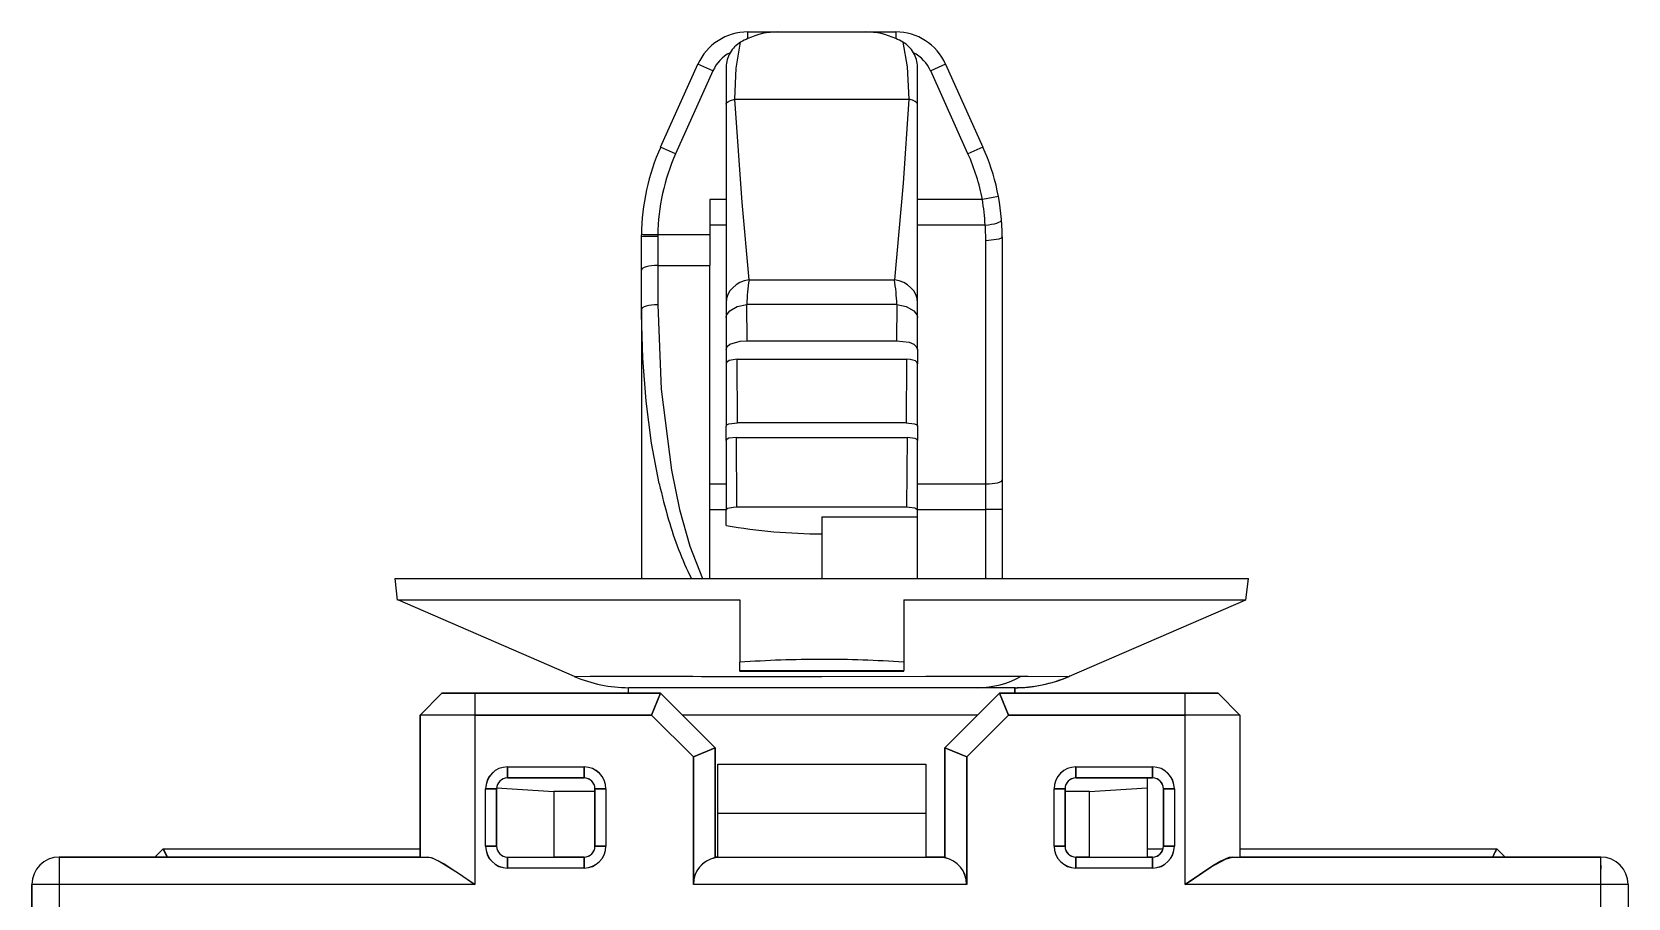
# Model space of a CAD drawing. Header units: inches. Extents: x 47316 to 59086, y 3141 to 11743.
# Drawn here: x 51188.51 to 51217.71, y 5999.64 to 6015.49 of the extents above; entities that cross this region are included whole.
import ezdxf

# ---------------------------------------------------------------- set-up
doc = ezdxf.new("R2010")
doc.units = ezdxf.units.IN
doc.header["$MEASUREMENT"] = 0

msp = doc.modelspace()

# ---------------------------------------------------------------- linework, layer by layer
at = {"color": 0, "lineweight": -2}
for p, q in [((51201.397, 6014.828), (51201.477, 6015.299)), ((51201.608, 6015.366), (51201.608, 6015.489)), ((51201.608, 6015.489), (51202.156, 6015.489)), ((51202.156, 6015.489), (51202.962, 6015.489)), ((51202.962, 6015.489), (51203.767, 6015.489)), ((51203.767, 6015.489), (51204.315, 6015.489)), ((51204.315, 6015.489), (51204.315, 6015.366)), ((51204.447, 6015.299), (51204.525, 6014.847)), ((51200.014, 6013.383), (51200.696, 6014.899)), ((51200.97, 6014.776), (51200.288, 6013.26)), ((51200.97, 6014.776), (51200.696, 6014.899)), ((51201.212, 6014.847), (51201.212, 6014.503)), ((51201.369, 6014.256), (51201.397, 6014.828)), ((51204.525, 6014.847), (51204.555, 6014.256)), ((51204.712, 6014.503), (51204.712, 6014.847)), ((51205.227, 6014.899), (51204.954, 6014.776)), ((51205.636, 6013.26), (51204.954, 6014.776)), ((51205.227, 6014.899), (51205.909, 6013.383)), ((51201.212, 6014.503), (51201.212, 6014.168)), ((51204.712, 6014.168), (51204.712, 6014.503)), ((51201.212, 6014.168), (51201.213, 6014.175)), ((51201.212, 6014.168), (51201.212, 6013.61)), ((51201.213, 6014.175), (51201.221, 6014.191)), ((51201.221, 6014.191), (51201.237, 6014.206)), ((51201.237, 6014.206), (51201.291, 6014.233)), ((51201.291, 6014.233), (51201.369, 6014.256)), ((51201.502, 6012.368), (51201.369, 6014.256)), ((51201.369, 6014.256), (51202.962, 6014.256)), ((51202.962, 6014.256), (51204.555, 6014.256)), ((51204.555, 6014.256), (51204.453, 6012.723)), ((51204.712, 6013.609), (51204.712, 6014.168)), ((51201.212, 6013.61), (51201.212, 6013.302)), ((51204.712, 6013.074), (51204.712, 6013.609)), ((51200.288, 6013.26), (51200.014, 6013.383)), ((51201.212, 6013.302), (51201.212, 6013.076)), ((51205.909, 6013.383), (51205.636, 6013.26)), ((51201.212, 6013.076), (51201.212, 6010.532)), ((51204.712, 6011.229), (51204.712, 6013.074)), ((51204.453, 6012.723), (51204.292, 6010.954)), ((51200.912, 6012.423), (51200.912, 6011.773)), ((51201.212, 6012.423), (51200.912, 6012.423)), ((51201.632, 6010.954), (51201.502, 6012.368)), ((51205.899, 6012.423), (51204.712, 6012.423)), ((51206.193, 6012.478), (51205.899, 6012.423)), ((51199.662, 6011.741), (51199.662, 6011.775)), ((51199.962, 6011.773), (51199.662, 6011.775)), ((51199.662, 6011.132), (51199.662, 6011.741)), ((51200.912, 6011.773), (51199.962, 6011.773)), ((51199.962, 6011.773), (51199.962, 6011.746)), ((51199.962, 6011.746), (51199.962, 6011.216)), ((51201.212, 6011.955), (51200.912, 6011.955)), ((51200.912, 6011.773), (51200.912, 6011.216)), ((51205.951, 6011.955), (51204.712, 6011.955)), ((51205.962, 6011.671), (51206.207, 6011.701)), ((51206.207, 6011.701), (51206.249, 6011.721)), ((51206.249, 6011.721), (51206.259, 6011.732)), ((51206.259, 6011.732), (51206.262, 6011.741)), ((51206.262, 6011.741), (51206.262, 6007.29)), ((51205.962, 6007.219), (51205.962, 6011.671)), ((51199.662, 6010.411), (51199.662, 6011.132)), ((51199.962, 6011.216), (51199.962, 6010.495)), ((51199.962, 6011.216), (51200.912, 6011.216)), ((51200.912, 6005.489), (51200.912, 6011.216)), ((51204.712, 6010.532), (51204.712, 6011.229)), ((51201.632, 6010.954), (51202.962, 6010.954)), ((51202.962, 6010.954), (51204.292, 6010.954)), ((51201.212, 6010.532), (51201.212, 6010.262)), ((51204.712, 6010.262), (51204.712, 6010.532)), ((51199.662, 6010.411), (51199.662, 6005.489)), ((51199.662, 6010.322), (51199.662, 6010.411)), ((51199.685, 6009.52), (51199.662, 6010.322)), ((51199.962, 6010.495), (51200.024, 6008.952)), ((51201.212, 6010.262), (51201.219, 6010.305)), ((51201.212, 6010.262), (51201.212, 6009.678)), ((51201.219, 6010.305), (51201.278, 6010.386)), ((51201.278, 6010.386), (51201.416, 6010.463)), ((51201.416, 6010.463), (51201.588, 6010.503)), ((51201.596, 6009.839), (51201.588, 6010.503)), ((51202.962, 6010.503), (51201.588, 6010.503)), ((51204.336, 6010.503), (51202.962, 6010.503)), ((51204.336, 6010.503), (51204.327, 6009.839)), ((51204.336, 6010.503), (51204.507, 6010.463)), ((51204.507, 6010.463), (51204.646, 6010.385)), ((51204.646, 6010.385), (51204.705, 6010.304)), ((51204.705, 6010.304), (51204.712, 6010.262)), ((51204.712, 6009.678), (51204.712, 6010.262)), ((51201.212, 6009.677), (51201.233, 6009.735)), ((51201.212, 6009.677), (51201.212, 6009.414)), ((51201.233, 6009.735), (51201.278, 6009.773)), ((51201.278, 6009.773), (51201.466, 6009.83)), ((51201.466, 6009.83), (51201.596, 6009.838)), ((51201.596, 6009.839), (51202.089, 6009.839)), ((51202.089, 6009.839), (51202.962, 6009.839)), ((51202.962, 6009.839), (51203.835, 6009.839)), ((51203.835, 6009.839), (51204.327, 6009.839)), ((51204.328, 6009.838), (51204.56, 6009.809)), ((51204.56, 6009.809), (51204.647, 6009.772)), ((51204.647, 6009.772), (51204.691, 6009.734)), ((51204.691, 6009.734), (51204.712, 6009.677)), ((51204.712, 6009.677), (51204.712, 6009.414)), ((51199.748, 6008.731), (51199.685, 6009.52)), ((51201.223, 6009.447), (51201.212, 6009.414)), ((51201.212, 6009.415), (51201.212, 6008.273)), ((51201.266, 6009.477), (51201.223, 6009.447)), ((51201.414, 6009.502), (51201.266, 6009.477)), ((51201.42, 6008.339), (51201.414, 6009.502)), ((51201.414, 6009.502), (51202.962, 6009.502)), ((51202.962, 6009.502), (51204.51, 6009.502)), ((51204.51, 6009.502), (51204.504, 6008.339)), ((51204.577, 6009.497), (51204.51, 6009.502)), ((51204.676, 6009.468), (51204.577, 6009.497)), ((51204.701, 6009.446), (51204.676, 6009.468)), ((51204.712, 6009.414), (51204.701, 6009.446)), ((51204.712, 6008.273), (51204.712, 6009.415)), ((51200.024, 6008.952), (51200.211, 6007.468)), ((51199.849, 6007.965), (51199.748, 6008.731)), ((51201.212, 6008.272), (51201.217, 6008.289)), ((51201.212, 6008.01), (51201.212, 6008.272)), ((51201.217, 6008.289), (51201.227, 6008.3)), ((51201.227, 6008.3), (51201.26, 6008.317)), ((51201.26, 6008.317), (51201.42, 6008.338)), ((51201.42, 6008.339), (51202.15, 6008.339)), ((51202.15, 6008.339), (51202.962, 6008.339)), ((51202.962, 6008.339), (51203.774, 6008.339)), ((51203.774, 6008.339), (51204.504, 6008.339)), ((51204.504, 6008.338), (51204.658, 6008.319)), ((51204.658, 6008.319), (51204.701, 6008.296)), ((51204.701, 6008.296), (51204.71, 6008.282)), ((51204.71, 6008.282), (51204.712, 6008.272)), ((51204.712, 6008.272), (51204.712, 6008.01)), ((51199.988, 6007.226), (51199.849, 6007.965)), ((51201.218, 6008.027), (51201.212, 6008.01)), ((51201.212, 6008.01), (51201.212, 6006.736)), ((51201.228, 6008.037), (51201.218, 6008.027)), ((51201.263, 6008.053), (51201.228, 6008.037)), ((51201.401, 6008.069), (51201.263, 6008.053)), ((51201.41, 6006.798), (51201.401, 6008.07)), ((51201.401, 6008.07), (51202.962, 6008.07)), ((51202.962, 6008.07), (51204.522, 6008.07)), ((51204.522, 6008.07), (51204.514, 6006.798)), ((51204.667, 6008.051), (51204.522, 6008.069)), ((51204.697, 6008.035), (51204.667, 6008.051)), ((51204.707, 6008.026), (51204.697, 6008.035)), ((51204.712, 6008.01), (51204.707, 6008.026)), ((51204.712, 6006.736), (51204.712, 6008.01)), ((51200.211, 6007.468), (51200.359, 6006.749)), ((51200.912, 6007.219), (51201.212, 6007.219)), ((51204.712, 6007.219), (51205.962, 6007.219)), ((51205.962, 6006.752), (51205.962, 6007.219)), ((51206.262, 6007.29), (51206.262, 6006.752)), ((51200.359, 6006.749), (51200.546, 6006.08)), ((51200.912, 6006.752), (51201.212, 6006.752)), ((51201.212, 6006.735), (51201.216, 6006.749)), ((51201.212, 6006.599), (51201.212, 6006.735)), ((51201.216, 6006.749), (51201.222, 6006.757)), ((51201.222, 6006.757), (51201.245, 6006.772)), ((51201.245, 6006.772), (51201.341, 6006.794)), ((51201.341, 6006.794), (51201.41, 6006.797)), ((51201.41, 6006.798), (51202.22, 6006.798)), ((51202.22, 6006.798), (51202.962, 6006.798)), ((51202.962, 6006.798), (51203.703, 6006.798)), ((51203.703, 6006.798), (51204.514, 6006.798)), ((51204.514, 6006.797), (51204.661, 6006.779)), ((51204.661, 6006.779), (51204.701, 6006.758)), ((51204.701, 6006.758), (51204.71, 6006.744)), ((51204.71, 6006.744), (51204.712, 6006.735)), ((51204.712, 6006.752), (51205.962, 6006.752)), ((51204.712, 6006.614), (51204.712, 6006.735)), ((51206.262, 6006.752), (51205.962, 6006.752)), ((51205.962, 6005.489), (51205.962, 6006.752)), ((51206.262, 6006.752), (51206.262, 6005.489)), ((51201.212, 6006.455), (51201.212, 6006.599)), ((51202.962, 6006.614), (51204.712, 6006.614)), ((51202.962, 6006.614), (51202.962, 6005.489)), ((51204.712, 6005.489), (51204.712, 6006.614)), ((51200.546, 6006.08), (51200.777, 6005.489)), ((51195.202, 6005.093), (51195.155, 6005.489)), ((51195.202, 6005.093), (51195.155, 6005.489)), ((51195.156, 6005.489), (51202.962, 6005.489)), ((51202.962, 6005.489), (51210.768, 6005.489)), ((51210.721, 6005.093), (51210.769, 6005.489)), ((51195.203, 6005.094), (51201.462, 6005.094)), ((51198.435, 6003.694), (51195.203, 6005.094)), ((51201.462, 6005.094), (51201.462, 6003.955)), ((51204.462, 6005.094), (51204.462, 6003.955)), ((51204.463, 6005.094), (51210.72, 6005.094)), ((51207.496, 6003.698), (51210.72, 6005.094)), ((51201.462, 6003.804), (51201.462, 6003.955)), ((51204.462, 6003.955), (51204.462, 6003.804)), ((51198.436, 6003.694), (51198.449, 6003.692)), ((51198.449, 6003.692), (51198.725, 6003.698)), ((51198.725, 6003.698), (51200.196, 6003.698)), ((51200.196, 6003.698), (51200.446, 6003.698)), ((51201.462, 6003.793), (51201.462, 6003.804)), ((51201.462, 6003.804), (51204.462, 6003.804)), ((51201.462, 6003.793), (51204.462, 6003.793)), ((51202.962, 6003.692), (51204.864, 6003.698)), ((51204.462, 6003.793), (51204.462, 6003.804)), ((51204.864, 6003.698), (51206.611, 6003.699)), ((51206.611, 6003.699), (51206.736, 6003.699)), ((51206.736, 6003.699), (51207.478, 6003.695)), ((51207.478, 6003.695), (51207.496, 6003.698)), ((51207.487, 6003.695), (51207.488, 6003.694)), ((51196.012, 6003.389), (51195.612, 6002.989)), ((51195.612, 6002.989), (51196.012, 6003.389)), ((51195.612, 6002.989), (51196.012, 6003.389)), ((51198.262, 6003.389), (51196.012, 6003.389)), ((51196.012, 6003.389), (51196.612, 6003.389)), ((51196.012, 6003.389), (51196.612, 6003.389)), ((51196.612, 6003.389), (51200.012, 6003.389)), ((51200.012, 6003.389), (51196.612, 6003.389)), ((51196.612, 6003.389), (51196.612, 6002.989)), ((51196.612, 6003.389), (51196.612, 6002.989)), ((51198.262, 6003.389), (51200.012, 6003.389)), ((51199.425, 6003.389), (51199.425, 6003.489)), ((51200.354, 6003.489), (51199.427, 6003.489)), ((51199.427, 6003.389), (51199.427, 6003.489)), ((51200.012, 6003.389), (51199.846, 6002.989)), ((51199.846, 6002.989), (51200.012, 6003.389)), ((51200.012, 6003.389), (51201.012, 6002.389)), ((51201.012, 6002.389), (51200.012, 6003.389)), ((51200.012, 6003.389), (51201.012, 6002.389)), ((51202.962, 6003.489), (51200.354, 6003.489)), ((51205.814, 6003.489), (51202.962, 6003.489)), ((51206.212, 6003.389), (51205.212, 6002.389)), ((51205.212, 6002.389), (51206.212, 6003.389)), ((51205.212, 6002.389), (51206.212, 6003.389)), ((51206.303, 6003.489), (51205.814, 6003.489)), ((51206.377, 6002.989), (51206.212, 6003.389)), ((51206.212, 6003.389), (51207.962, 6003.389)), ((51206.212, 6003.389), (51209.612, 6003.389)), ((51209.612, 6003.389), (51206.212, 6003.389)), ((51206.212, 6003.389), (51206.377, 6002.989)), ((51206.326, 6003.489), (51206.303, 6003.489)), ((51206.445, 6003.489), (51206.326, 6003.489)), ((51206.485, 6003.489), (51206.445, 6003.489)), ((51206.497, 6003.489), (51206.485, 6003.489)), ((51206.485, 6003.489), (51206.485, 6003.389)), ((51206.498, 6003.389), (51206.498, 6003.489)), ((51210.212, 6003.389), (51207.962, 6003.389)), ((51209.612, 6003.389), (51210.212, 6003.389)), ((51209.612, 6003.389), (51210.211, 6003.389)), ((51209.612, 6002.989), (51209.612, 6003.389)), ((51209.612, 6002.989), (51209.612, 6003.389)), ((51210.212, 6003.389), (51210.612, 6002.989)), ((51210.612, 6002.989), (51210.212, 6003.389)), ((51210.212, 6003.389), (51210.612, 6002.989)), ((51195.612, 6002.989), (51195.612, 6000.389)), ((51196.612, 6002.989), (51195.612, 6002.989)), ((51195.612, 6000.389), (51195.612, 6002.989)), ((51196.612, 6002.989), (51195.612, 6002.989)), ((51195.612, 6000.389), (51195.612, 6002.989)), ((51199.846, 6002.989), (51196.612, 6002.989)), ((51196.612, 6002.989), (51196.612, 5999.889)), ((51196.612, 6002.989), (51199.846, 6002.989)), ((51196.612, 6002.989), (51196.612, 5999.889)), ((51200.612, 6002.223), (51199.846, 6002.989)), ((51199.846, 6002.989), (51200.612, 6002.223)), ((51205.812, 6002.989), (51200.412, 6002.989)), ((51206.377, 6002.989), (51205.612, 6002.223)), ((51205.612, 6002.223), (51206.377, 6002.989)), ((51209.612, 6002.989), (51206.377, 6002.989)), ((51206.377, 6002.989), (51209.612, 6002.989)), ((51209.612, 5999.889), (51209.612, 6002.989)), ((51210.612, 6002.989), (51209.612, 6002.989)), ((51209.612, 5999.889), (51209.612, 6002.989)), ((51210.612, 6002.989), (51209.612, 6002.989)), ((51210.612, 6002.989), (51210.612, 6000.389)), ((51210.612, 6002.989), (51210.612, 6000.389)), ((51201.012, 6002.389), (51200.612, 6002.223)), ((51200.612, 6002.223), (51201.012, 6002.389)), ((51201.012, 6002.389), (51201.012, 6000.379)), ((51201.012, 6000.379), (51201.012, 6002.389)), ((51205.212, 6000.379), (51205.212, 6002.389)), ((51205.212, 6002.389), (51205.212, 6000.379)), ((51205.612, 6002.223), (51205.212, 6002.389)), ((51205.212, 6002.389), (51205.612, 6002.223)), ((51205.212, 6000.389), (51205.212, 6002.389)), ((51200.612, 5999.889), (51200.612, 6002.223)), ((51200.612, 6002.223), (51200.612, 5999.889)), ((51201.062, 6002.089), (51204.862, 6002.089)), ((51201.062, 6000.389), (51201.062, 6002.089)), ((51204.862, 6002.089), (51204.862, 6000.389)), ((51205.612, 6002.223), (51205.612, 5999.889)), ((51205.612, 5999.889), (51205.612, 6002.223)), ((51197.212, 6002.039), (51198.612, 6002.039)), ((51197.212, 6002.039), (51197.212, 6001.839)), ((51197.212, 6002.039), (51198.612, 6002.039)), ((51197.212, 6001.839), (51197.212, 6002.039)), ((51197.212, 6001.839), (51198.612, 6001.839)), ((51198.612, 6001.839), (51197.212, 6001.839)), ((51198.612, 6002.039), (51198.612, 6001.839)), ((51198.612, 6001.839), (51198.612, 6002.039)), ((51207.612, 6002.039), (51209.012, 6002.039)), ((51207.612, 6002.039), (51207.612, 6001.839)), ((51207.612, 6001.839), (51207.612, 6002.039)), ((51207.612, 6002.039), (51209.012, 6002.039)), ((51207.612, 6001.839), (51209.012, 6001.839)), ((51209.012, 6001.839), (51207.612, 6001.839)), ((51208.912, 6001.839), (51208.912, 6001.656)), ((51209.012, 6002.039), (51209.012, 6001.839)), ((51209.012, 6001.839), (51209.012, 6002.039)), ((51196.812, 6000.589), (51196.812, 6001.639)), ((51196.812, 6001.639), (51197.011, 6001.639)), ((51196.812, 6000.589), (51196.812, 6001.639)), ((51197.011, 6001.639), (51196.812, 6001.639)), ((51197.012, 6001.656), (51198.062, 6001.589)), ((51197.012, 6000.589), (51197.012, 6001.639)), ((51197.012, 6001.639), (51197.012, 6000.589)), ((51198.812, 6001.589), (51198.062, 6001.589)), ((51198.062, 6001.589), (51198.062, 6000.389)), ((51199.012, 6001.639), (51198.812, 6001.639)), ((51198.812, 6001.639), (51198.812, 6000.589)), ((51198.812, 6001.639), (51199.012, 6001.639)), ((51198.812, 6000.589), (51198.812, 6001.639)), ((51198.812, 6001.639), (51198.812, 6000.589)), ((51199.012, 6001.639), (51199.012, 6000.589)), ((51199.012, 6001.639), (51199.012, 6000.589)), ((51207.212, 6000.589), (51207.212, 6001.639)), ((51207.212, 6001.639), (51207.411, 6001.639)), ((51207.212, 6000.589), (51207.212, 6001.639)), ((51207.411, 6001.639), (51207.212, 6001.639)), ((51207.412, 6000.589), (51207.412, 6001.639)), ((51207.412, 6001.639), (51207.412, 6000.589)), ((51207.862, 6001.589), (51207.412, 6001.589)), ((51207.862, 6001.589), (51208.912, 6001.656)), ((51207.862, 6000.389), (51207.862, 6001.589)), ((51208.912, 6001.656), (51208.912, 6000.389)), ((51209.212, 6001.639), (51209.212, 6000.589)), ((51209.412, 6001.639), (51209.212, 6001.639)), ((51209.212, 6001.639), (51209.412, 6001.639)), ((51209.212, 6000.589), (51209.212, 6001.639)), ((51209.212, 6001.639), (51209.212, 6000.589)), ((51209.412, 6001.639), (51209.412, 6000.589)), ((51209.412, 6001.639), (51209.412, 6000.589)), ((51204.862, 6001.189), (51201.062, 6001.189)), ((51195.612, 6000.389), (51189.012, 6000.389)), ((51189.012, 6000.389), (51195.746, 6000.389)), ((51189.012, 6000.389), (51189.012, 5999.889)), ((51189.012, 6000.389), (51195.746, 6000.389)), ((51189.012, 6000.389), (51189.012, 5999.889)), ((51190.912, 6000.539), (51190.762, 6000.389)), ((51190.762, 6000.389), (51190.912, 6000.539)), ((51190.762, 6000.389), (51190.912, 6000.539)), ((51190.912, 6000.539), (51195.612, 6000.539)), ((51190.912, 6000.539), (51195.612, 6000.539)), ((51190.912, 6000.539), (51195.612, 6000.539)), ((51190.914, 6000.537), (51190.912, 6000.539)), ((51190.912, 6000.539), (51190.913, 6000.539)), ((51190.913, 6000.539), (51190.914, 6000.537)), ((51190.921, 6000.525), (51190.914, 6000.537)), ((51190.914, 6000.537), (51190.926, 6000.515)), ((51190.988, 6000.389), (51190.921, 6000.525)), ((51190.926, 6000.515), (51190.989, 6000.39)), ((51195.612, 6000.389), (51195.746, 6000.389)), ((51195.839, 6000.37), (51195.746, 6000.389)), ((51195.746, 6000.389), (51195.813, 6000.379)), ((51195.813, 6000.379), (51195.961, 6000.316)), ((51196.048, 6000.268), (51195.839, 6000.37)), ((51195.961, 6000.316), (51196.317, 6000.095)), ((51196.812, 6000.589), (51197.011, 6000.589)), ((51197.011, 6000.589), (51196.812, 6000.589)), ((51197.211, 6000.389), (51198.062, 6000.389)), ((51197.212, 6000.389), (51198.612, 6000.389)), ((51197.212, 6000.389), (51198.612, 6000.389)), ((51197.212, 6000.388), (51197.212, 6000.189)), ((51197.212, 6000.189), (51197.212, 6000.388)), ((51198.612, 6000.389), (51198.062, 6000.389)), ((51198.612, 6000.189), (51198.612, 6000.388)), ((51198.612, 6000.388), (51198.612, 6000.189)), ((51198.812, 6000.589), (51199.012, 6000.589)), ((51199.012, 6000.589), (51198.812, 6000.589)), ((51201.062, 6000.389), (51201.012, 6000.389)), ((51201.012, 6000.389), (51205.212, 6000.389)), ((51201.012, 6000.389), (51205.212, 6000.389)), ((51205.212, 6000.389), (51204.862, 6000.389)), ((51205.212, 6000.379), (51205.212, 6000.389)), ((51207.212, 6000.589), (51207.411, 6000.589)), ((51207.411, 6000.589), (51207.212, 6000.589)), ((51207.862, 6000.389), (51207.608, 6000.389)), ((51207.612, 6000.389), (51209.012, 6000.389)), ((51207.612, 6000.389), (51209.012, 6000.389)), ((51207.612, 6000.388), (51207.612, 6000.189)), ((51207.612, 6000.189), (51207.612, 6000.388)), ((51207.862, 6000.389), (51208.912, 6000.389)), ((51208.912, 6000.539), (51209.206, 6000.539)), ((51208.912, 6000.539), (51209.206, 6000.539)), ((51208.912, 6000.539), (51209.206, 6000.539)), ((51209.012, 6000.389), (51208.912, 6000.389)), ((51209.012, 6000.189), (51209.012, 6000.388)), ((51209.012, 6000.388), (51209.012, 6000.189)), ((51209.412, 6000.589), (51209.212, 6000.589)), ((51209.212, 6000.589), (51209.412, 6000.589)), ((51210.085, 6000.213), (51210.357, 6000.36)), ((51210.263, 6000.316), (51210.113, 6000.23)), ((51210.411, 6000.379), (51210.263, 6000.316)), ((51210.357, 6000.36), (51210.478, 6000.389)), ((51210.478, 6000.389), (51210.411, 6000.379)), ((51210.478, 6000.389), (51217.212, 6000.389)), ((51210.478, 6000.389), (51217.212, 6000.389)), ((51210.478, 6000.389), (51210.612, 6000.389)), ((51210.612, 6000.539), (51215.312, 6000.539)), ((51210.612, 6000.539), (51215.312, 6000.539)), ((51210.612, 6000.539), (51215.312, 6000.539)), ((51217.212, 6000.389), (51210.612, 6000.389)), ((51215.235, 6000.389), (51215.306, 6000.532)), ((51215.306, 6000.532), (51215.31, 6000.538)), ((51215.31, 6000.538), (51215.312, 6000.539)), ((51215.312, 6000.539), (51215.462, 6000.389)), ((51215.462, 6000.389), (51215.312, 6000.539)), ((51215.312, 6000.539), (51215.462, 6000.389)), ((51217.212, 5999.889), (51217.212, 6000.389)), ((51217.212, 5999.889), (51217.212, 6000.389)), ((51196.612, 5999.889), (51196.048, 6000.268)), ((51196.317, 6000.095), (51196.612, 5999.889)), ((51198.612, 6000.189), (51197.212, 6000.189)), ((51198.612, 6000.189), (51197.212, 6000.189)), ((51209.012, 6000.189), (51207.612, 6000.189)), ((51209.012, 6000.189), (51207.612, 6000.189)), ((51210.113, 6000.23), (51209.612, 5999.889)), ((51209.612, 5999.889), (51210.085, 6000.213)), ((51217.212, 6000.244), (51217.212, 6000.167)), ((51188.512, 5999.889), (51188.512, 5984.189)), ((51188.512, 5984.189), (51188.512, 5999.889)), ((51189.012, 5999.889), (51188.512, 5999.889)), ((51189.012, 5999.889), (51188.512, 5999.889)), ((51188.512, 5984.189), (51188.512, 5999.889)), ((51196.612, 5999.889), (51189.012, 5999.889)), ((51189.012, 5999.889), (51189.012, 5984.189)), ((51196.612, 5999.889), (51189.012, 5999.889)), ((51189.012, 5999.889), (51189.012, 5984.189)), ((51205.612, 5999.889), (51200.612, 5999.889)), ((51205.612, 5999.889), (51200.612, 5999.889)), ((51217.212, 5999.889), (51209.612, 5999.889)), ((51217.212, 5999.889), (51209.612, 5999.889)), ((51217.212, 5984.189), (51217.212, 5999.889)), ((51217.712, 5999.889), (51217.212, 5999.889)), ((51217.712, 5999.889), (51217.212, 5999.889)), ((51217.212, 5984.189), (51217.212, 5999.889)), ((51217.712, 5999.889), (51217.712, 5984.189)), ((51217.712, 5999.889), (51217.712, 5984.189))]:
    msp.add_line(p, q, dxfattribs=at)
for centre, radius, start, end in [((51201.608, 6014.489), 1, 90, 155.7723), ((51201.739, 6014.84), 0.529, 119.7206, 149.4709), ((51202.32, 6013.81), 1.712, 114.5536, 119.503), ((51202.161, 6014.184), 1.305, 90.2092, 115.0627), ((51203.762, 6014.184), 1.305, 64.9373, 89.7909), ((51204.315, 6014.489), 1, 24.2277, 90), ((51203.604, 6013.81), 1.712, 60.497, 65.4465), ((51204.185, 6014.841), 0.528, 30.5043, 60.3034), ((51201.608, 6014.489), 0.7, 117.6829, 155.7723), ((51201.728, 6014.847), 0.516, 149.4851, 180.0272), ((51204.315, 6014.489), 0.7, 24.2277, 62.3171), ((51204.196, 6014.847), 0.516, 359.9739, 30.5158), ((51203.662, 6011.741), 4, 155.7723, 179.5132), ((51203.662, 6011.741), 3.7, 155.7723, 179.5132), ((51202.262, 6011.741), 3.7, 10.6148, 24.2277), ((51202.262, 6011.741), 4, 360, 24.2277), ((51200.858, 6011.622), 5.104, 3.7491, 9.0344), ((51199.88, 6004.988), 6.757, 89.3039, 91.8468), ((51202.262, 6011.671), 3.7, 0.0001, 4.4021), ((51205.753, 6010.334), 4.168, 171.437, 177.6652), ((51200.178, 6010.334), 4.16, 2.3287, 8.569), ((51209.738, 6009.372), 9.983, 192.416, 196.3537), ((51206.065, 6008.23), 6.136, 195.7698, 206.5305), ((51203.025, 6017.194), 10.891, 260.4171, 269.668), ((51202.952, 5982.453), 21.553, 89.9743, 93.965), ((51202.971, 5982.447), 21.56, 86.0357, 90.0252), ((51199.428, 6005.992), 2.503, 246.6017, 270.004), ((51202.587, 6331.469), 327.778, 269.62584, 270.06556), ((51205.805, 6005.137), 1.648, 270.3075, 299.2877), ((51206.485, 6005.981), 2.493, 270.0014, 293.4588), ((51206.492, 6005.988), 2.499, 273.391, 293.4167), ((51207.494, 6003.691), 0.00757, 60.1979, 155.1836), ((51206.491, 6005.985), 2.496, 270.0086, 277.856), ((51197.212, 6001.638), 0.401, 90.0726, 179.9243), ((51197.212, 6001.639), 0.4, 90, 180), ((51197.212, 6001.639), 0.2, 90, 180), ((51197.212, 6001.639), 0.2, 90, 180), ((51198.611, 6001.638), 0.401, 0.0726, 89.9243), ((51198.612, 6001.639), 0.4, 0, 90), ((51198.612, 6001.639), 0.2, 0, 90), ((51198.612, 6001.639), 0.2, 0, 90), ((51198.604, 6001.632), 0.21, 25.2999, 64.4395), ((51207.612, 6001.638), 0.401, 90.0726, 179.9243), ((51207.612, 6001.639), 0.4, 90, 180), ((51207.612, 6001.639), 0.2, 90, 180), ((51207.612, 6001.639), 0.2, 90, 180), ((51207.619, 6001.631), 0.21, 115.3354, 154.4224), ((51209.011, 6001.638), 0.401, 0.0726, 89.9243), ((51209.012, 6001.639), 0.4, 0, 90), ((51209.012, 6001.639), 0.2, 0, 90), ((51209.012, 6001.639), 0.2, 0, 90), ((51209.004, 6001.631), 0.21, 25.9292, 63.5356), ((51189.012, 5999.889), 0.5, 90, 180), ((51189.012, 5999.889), 0.5, 90, 180), ((51189.012, 5999.889), 0.5, 90, 180), ((51197.212, 6000.589), 0.401, 180.0726, 269.9243), ((51197.212, 6000.589), 0.4, 180, 270), ((51197.212, 6000.589), 0.2, 180, 270), ((51197.212, 6000.589), 0.2, 180, 270), ((51198.611, 6000.589), 0.401, 270.0726, 359.9243), ((51198.612, 6000.589), 0.2, 270, 0), ((51198.612, 6000.589), 0.2, 270, 0), ((51198.612, 6000.589), 0.4, 270, 0), ((51198.604, 6000.596), 0.21, 295.282, 334.4804), ((51201.111, 5999.889), 0.5, 101.5094, 180.0447), ((51201.109, 5999.892), 0.496, 101.2922, 180.3358), ((51205.112, 5999.889), 0.5, 359.9567, 78.4892), ((51205.114, 5999.892), 0.496, 359.676, 78.6985), ((51207.612, 6000.589), 0.401, 180.0726, 269.9243), ((51207.612, 6000.589), 0.4, 180, 270), ((51207.612, 6000.589), 0.2, 180, 270), ((51207.612, 6000.589), 0.2, 180, 270), ((51207.619, 6000.596), 0.21, 205.3175, 244.4633), ((51209.011, 6000.589), 0.401, 270.0726, 359.9243), ((51209.012, 6000.589), 0.4, 270, 0), ((51209.012, 6000.589), 0.2, 270, 0), ((51209.012, 6000.589), 0.2, 270, 0), ((51209.004, 6000.596), 0.21, 295.7328, 333.9669), ((51216.801, 5999.694), 1.713, 150.4563, 156.0782), ((51217.212, 5999.889), 0.5, 0, 90), ((51217.212, 5999.889), 0.5, 0, 90), ((51217.212, 5999.889), 0.5, 360, 90)]:
    msp.add_arc(centre, radius, start, end, dxfattribs=at)
for centre, major_axis, ratio, start_param, end_param in [((51204.212, 6014.168), (-0.5, 0), 0.243435, 3.141593, 3.956929), ((51205.951, 6012.025), (-0.299, -0.023), 0.233202, 1.552845, 3.141593), ((51199.962, 6011.132), (0.3, 0), 0.278396, 1.570796, 3.141593), ((51201.712, 6010.532), (-0.5, 0), 0.854502, 4.872887, 6.283185), ((51204.212, 6010.532), (-0.5, 0), 0.854502, 3.141593, 4.551891), ((51199.962, 6010.411), (0.3, 0), 0.278396, 1.570796, 3.141593), ((51205.962, 6007.29), (0.3, 0), 0.233855, 4.712389, 6.283185)]:
    msp.add_ellipse(centre, major_axis=major_axis, ratio=ratio, start_param=start_param, end_param=end_param, dxfattribs=at)

doc.saveas('drawing.dxf')
